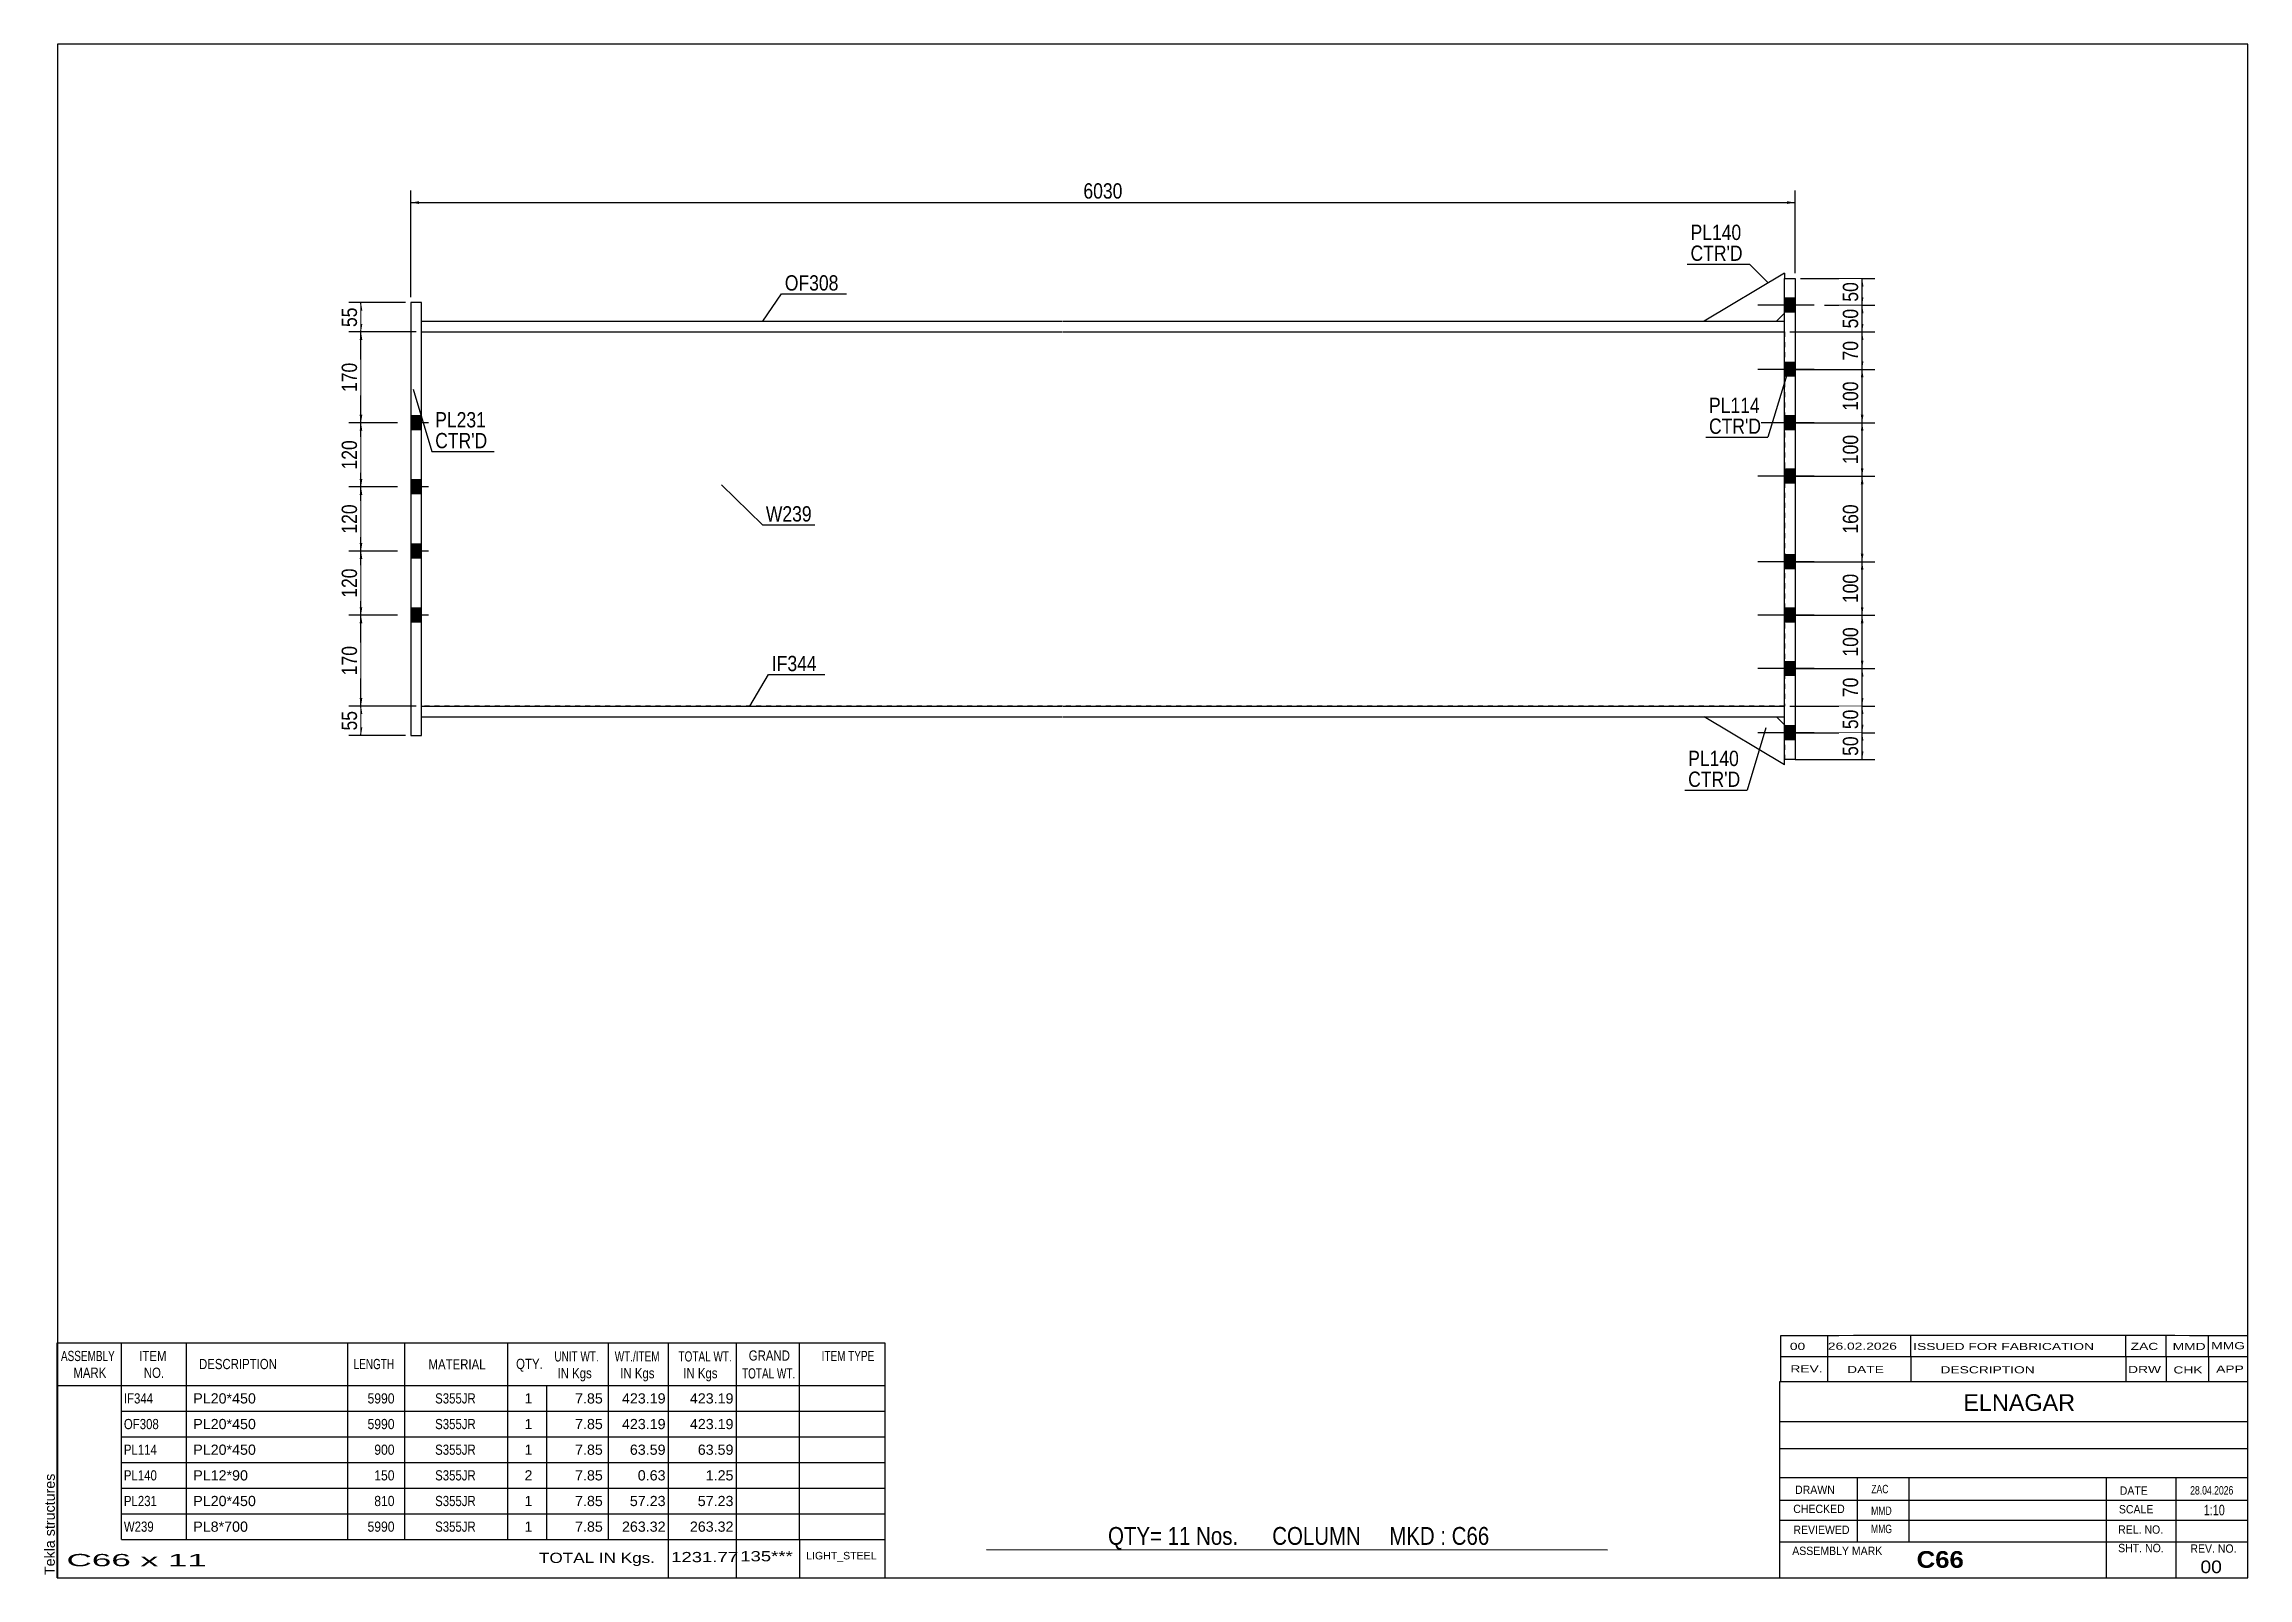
# Model space of a CAD drawing. Header units: millimetres. Extents: x -367 to 46, y -163 to 124.
import ezdxf

# ---------------------------------------------------------------- set-up
doc = ezdxf.new("R2010")
doc.units = ezdxf.units.MM
doc.linetypes.add('DXK_LINE_DOT1', pattern=[1.8814, 0.9407, -0.9407])
doc.styles.add('Arial', font='ARIAL.TTF', dxfattribs={"height": 0.2})
doc.styles.add('Arial Bold', font='ARIALBD.TTF', dxfattribs={"height": 0.2})
doc.styles.add('Arial Narrow', font='ARIALN.TTF', dxfattribs={"height": 0.2})

# ---------------------------------------------------------------- blocks, each defined once
blk = doc.blocks.new('Unknown-622254271-1209')
at = {"color": 5, "linetype": 'Continuous'}
for p, q in [((45.86, 123.87), (-364.14, 123.87)), ((-364.14, 123.87), (-364.14, -163.13)), ((45.86, -163.13), (45.86, 123.87)), ((-364.14, -163.13), (45.86, -163.13))]:
    blk.add_line(p, q, dxfattribs=at)
at = {"color": 174, "linetype": 'Continuous', "style": 'Arial'}
blk.add_text('Tekla structures', height=1.9102, rotation=90, dxfattribs=at).set_placement((-364.64, -162.63))
blk = doc.blocks.new('Part-622254271-1255 - 1230')
at = {"color": 2, "linetype": 'Continuous'}
for p, q in [((-296, 70), (-296, 72)), ((-296, 72), (-176, 72)), ((-175.9, 72), (-40.9, 72)), ((-40.9, 70), (-40.9, 72)), ((-296, 70), (-176, 70)), ((-175.9, 70), (-40.9, 70))]:
    blk.add_line(p, q, dxfattribs=at)
blk = doc.blocks.new('Part-622254271-1321 - 1230')
at = {"color": 2, "linetype": 'Continuous'}
for p, q in [((-40.9, 81), (-55.9, 72)), ((-40.9, 81), (-40.9, 80)), ((-42.4, 72), (-40.9, 73.5))]:
    blk.add_line(p, q, dxfattribs=at)
at = {"color": 7, "linetype": 'DXK_LINE_DOT1'}
for p, q in [((-40.9, 73.5), (-40.9, 80)), ((-55.9, 72), (-42.4, 72))]:
    blk.add_line(p, q, dxfattribs=at)
blk = doc.blocks.new('Part-622254271-1277 - 1230')
at = {"color": 2, "linetype": 'Continuous'}
for p, q in [((-296, -2), (-296, 0)), ((-296, 0), (-176, 0)), ((-175.9, 0), (-40.9, 0)), ((-40.9, -2), (-40.9, 0)), ((-296, -2), (-176, -2)), ((-175.9, -2), (-40.9, -2))]:
    blk.add_line(p, q, dxfattribs=at)
blk = doc.blocks.new('Part-622254271-1299 - 1230')
at = {"color": 2, "linetype": 'Continuous'}
for p, q in [((-40.9, 80), (-38.9, 80)), ((-40.9, -10), (-40.9, 80)), ((-38.9, 80), (-38.9, -10)), ((-38.9, -10), (-40.9, -10))]:
    blk.add_line(p, q, dxfattribs=at)
blk = doc.blocks.new('Part-622254271-1326 - 1230')
at = {"color": 2, "linetype": 'Continuous'}
for p, q in [((-40.9, -11), (-55.9, -2)), ((-42.4, -2), (-40.9, -3.5)), ((-40.9, -11), (-40.9, -10))]:
    blk.add_line(p, q, dxfattribs=at)
at = {"color": 7, "linetype": 'DXK_LINE_DOT1'}
for p, q in [((-55.9, -2), (-42.4, -2)), ((-40.9, -3.5), (-40.9, -10))]:
    blk.add_line(p, q, dxfattribs=at)
blk = doc.blocks.new('Part-622254271-1348 - 1230')
at = {"color": 2, "linetype": 'Continuous'}
for p, q in [((-296, 75.5), (-298, 75.5)), ((-298, 75.5), (-298, -5.5)), ((-296, -5.5), (-296, 75.5)), ((-298, -5.5), (-296, -5.5))]:
    blk.add_line(p, q, dxfattribs=at)
blk = doc.blocks.new('Part-622254271-1364 - 1230')
at = {"color": 7, "linetype": 'DXK_LINE_DOT1'}
for p, q in [((-296, 70), (-176, 70)), ((-296, 0), (-296, 70)), ((-175.9, 70), (-40.9, 70)), ((-40.9, 70), (-40.9, 0)), ((-176, 0), (-296, 0)), ((-40.9, 0), (-175.9, 0))]:
    blk.add_line(p, q, dxfattribs=at)
blk = doc.blocks.new('Bolt-622254271-1365 - 1230')
at = {"linetype": 'Continuous'}
for points in [[(-40.9, 76.3), (-40.9, 73.7), (-38.9, 73.7), (-38.9, 76.3)], [(-40.9, 76.3), (-40.9, 73.7), (-38.9, 73.7), (-38.9, 76.3)], [(-40.9, 64.3), (-40.9, 61.7), (-38.9, 61.7), (-38.9, 64.3)], [(-40.9, 64.3), (-40.9, 61.7), (-38.9, 61.7), (-38.9, 64.3)], [(-40.9, 54.3), (-40.9, 51.7), (-38.9, 51.7), (-38.9, 54.3)], [(-40.9, 54.3), (-40.9, 51.7), (-38.9, 51.7), (-38.9, 54.3)], [(-40.9, 44.3), (-40.9, 41.7), (-38.9, 41.7), (-38.9, 44.3)], [(-40.9, 44.3), (-40.9, 41.7), (-38.9, 41.7), (-38.9, 44.3)], [(-40.9, 28.3), (-40.9, 25.7), (-38.9, 25.7), (-38.9, 28.3)], [(-40.9, 28.3), (-40.9, 25.7), (-38.9, 25.7), (-38.9, 28.3)], [(-40.9, 18.3), (-40.9, 15.7), (-38.9, 15.7), (-38.9, 18.3)], [(-40.9, 18.3), (-40.9, 15.7), (-38.9, 15.7), (-38.9, 18.3)], [(-40.9, 8.3), (-40.9, 5.7), (-38.9, 5.7), (-38.9, 8.3)], [(-40.9, 8.3), (-40.9, 5.7), (-38.9, 5.7), (-38.9, 8.3)], [(-40.9, -3.7), (-40.9, -6.3), (-38.9, -6.3), (-38.9, -3.7)], [(-40.9, -3.7), (-40.9, -6.3), (-38.9, -6.3), (-38.9, -3.7)]]:
    blk.add_hatch(color=3, dxfattribs=at).paths.add_polyline_path(points)
at = {"color": 3, "linetype": 'Continuous'}
for p, q in [((-35.31, 75), (-45.9, 75)), ((-35.31, 75), (-45.9, 75)), ((-38.9, 76.3), (-40.9, 76.3)), ((-38.9, 76.3), (-40.9, 76.3)), ((-38.9, 73.7), (-40.9, 73.7)), ((-38.9, 73.7), (-40.9, 73.7)), ((-35.31, 63), (-45.9, 63)), ((-35.31, 63), (-45.9, 63)), ((-38.9, 64.3), (-40.9, 64.3)), ((-38.9, 64.3), (-40.9, 64.3)), ((-38.9, 61.7), (-40.9, 61.7)), ((-38.9, 61.7), (-40.9, 61.7)), ((-38.9, 54.3), (-40.9, 54.3)), ((-38.9, 54.3), (-40.9, 54.3)), ((-35.31, 53), (-45.9, 53)), ((-35.31, 53), (-45.9, 53)), ((-38.9, 51.7), (-40.9, 51.7)), ((-38.9, 51.7), (-40.9, 51.7)), ((-35.31, 43), (-45.9, 43)), ((-35.31, 43), (-45.9, 43)), ((-38.9, 44.3), (-40.9, 44.3)), ((-38.9, 44.3), (-40.9, 44.3)), ((-38.9, 41.7), (-40.9, 41.7)), ((-38.9, 41.7), (-40.9, 41.7)), ((-35.31, 27), (-45.9, 27)), ((-35.31, 27), (-45.9, 27)), ((-38.9, 28.3), (-40.9, 28.3)), ((-38.9, 28.3), (-40.9, 28.3)), ((-38.9, 25.7), (-40.9, 25.7)), ((-38.9, 25.7), (-40.9, 25.7)), ((-35.31, 17), (-45.9, 17)), ((-35.31, 17), (-45.9, 17)), ((-38.9, 18.3), (-40.9, 18.3)), ((-38.9, 18.3), (-40.9, 18.3)), ((-38.9, 15.7), (-40.9, 15.7)), ((-38.9, 15.7), (-40.9, 15.7)), ((-38.9, 8.3), (-40.9, 8.3)), ((-38.9, 8.3), (-40.9, 8.3)), ((-35.31, 7), (-45.9, 7)), ((-35.31, 7), (-45.9, 7)), ((-38.9, 5.7), (-40.9, 5.7)), ((-38.9, 5.7), (-40.9, 5.7)), ((-38.9, -3.7), (-40.9, -3.7)), ((-38.9, -3.7), (-40.9, -3.7)), ((-35.31, -5), (-45.9, -5)), ((-35.31, -5), (-45.9, -5)), ((-38.9, -6.3), (-40.9, -6.3)), ((-38.9, -6.3), (-40.9, -6.3))]:
    blk.add_line(p, q, dxfattribs=at)
blk = doc.blocks.new('Bolt-622254271-1366 - 1230')
at = {"linetype": 'Continuous'}
for points in [[(-298, 54.3), (-298, 51.7), (-296, 51.7), (-296, 54.3)], [(-298, 54.3), (-298, 51.7), (-296, 51.7), (-296, 54.3)], [(-298, 42.3), (-298, 39.7), (-296, 39.7), (-296, 42.3)], [(-298, 42.3), (-298, 39.7), (-296, 39.7), (-296, 42.3)], [(-298, 30.3), (-298, 27.7), (-296, 27.7), (-296, 30.3)], [(-298, 30.3), (-298, 27.7), (-296, 27.7), (-296, 30.3)], [(-298, 18.3), (-298, 15.7), (-296, 15.7), (-296, 18.3)], [(-298, 18.3), (-298, 15.7), (-296, 15.7), (-296, 18.3)]]:
    blk.add_hatch(color=3, dxfattribs=at).paths.add_polyline_path(points)
at = {"color": 3, "linetype": 'Continuous'}
for p, q in [((-296, 54.3), (-298, 54.3)), ((-296, 54.3), (-298, 54.3)), ((-294.7, 53), (-298, 53)), ((-294.7, 53), (-298, 53)), ((-296, 51.7), (-298, 51.7)), ((-296, 51.7), (-298, 51.7)), ((-296, 42.3), (-298, 42.3)), ((-296, 42.3), (-298, 42.3)), ((-294.7, 41), (-298, 41)), ((-294.7, 41), (-298, 41)), ((-296, 39.7), (-298, 39.7)), ((-296, 39.7), (-298, 39.7)), ((-296, 30.3), (-298, 30.3)), ((-296, 30.3), (-298, 30.3)), ((-294.7, 29), (-298, 29)), ((-294.7, 29), (-298, 29)), ((-296, 27.7), (-298, 27.7)), ((-296, 27.7), (-298, 27.7)), ((-296, 18.3), (-298, 18.3)), ((-296, 18.3), (-298, 18.3)), ((-294.7, 17), (-298, 17)), ((-294.7, 17), (-298, 17)), ((-296, 15.7), (-298, 15.7)), ((-296, 15.7), (-298, 15.7))]:
    blk.add_line(p, q, dxfattribs=at)
blk = doc.blocks.new('StraightDimension-622254271-1424 - 1230')
at = {"linetype": 'Continuous'}
for points in [[(-307.58, -1.5), (-307.33, 0), (-307.08, -1.5)], [(-307.08, -4), (-307.33, -5.5), (-307.58, -4)]]:
    blk.add_hatch(color=7, dxfattribs=at).paths.add_polyline_path(points)
at = {"color": 7, "linetype": 'Continuous'}
for p, q in [((-297, 0), (-309.58, 0)), ((-307.33, -5.5), (-307.33, 0)), ((-299, -5.5), (-309.58, -5.5))]:
    blk.add_line(p, q, dxfattribs=at)
at = {"color": 0}
blk.add_wipeout([(-307.48, -0.32), (-311.68, -0.32), (-311.68, -5.18), (-307.48, -5.18)], dxfattribs=at)
at = {"color": 3, "style": 'Arial Narrow'}
blk.add_text('55', height=2.863, rotation=90.0002, dxfattribs=at).set_placement((-308.08, -4.58))
blk = doc.blocks.new('StraightDimension-622254271-2281 - 1230')
at = {"linetype": 'Continuous'}
for points in [[(-26.6, 5.5), (-26.35, 7), (-26.1, 5.5)], [(-26.1, 1.5), (-26.35, 0), (-26.6, 1.5)]]:
    blk.add_hatch(color=7, dxfattribs=at).paths.add_polyline_path(points)
at = {"color": 7, "linetype": 'Continuous'}
for p, q in [((-39.9, 7), (-23.95, 7)), ((-26.35, 0), (-26.35, 7)), ((-39.9, 0), (-23.95, 0))]:
    blk.add_line(p, q, dxfattribs=at)
at = {"color": 0}
blk.add_wipeout([(-26.5, 5.93), (-30.7, 5.93), (-30.7, 1.07), (-26.5, 1.07)], dxfattribs=at)
at = {"color": 3, "style": 'Arial Narrow'}
blk.add_text('70', height=2.863, rotation=90.0002, dxfattribs=at).set_placement((-27.1, 1.67))
blk = doc.blocks.new('StraightDimension-622254271-1375 - 1230')
at = {"linetype": 'Continuous'}
for points in [[(-296.5, 93.96), (-298, 94.21), (-296.5, 94.46)], [(-40.4, 94.46), (-38.9, 94.21), (-40.4, 93.96)]]:
    blk.add_hatch(color=7, dxfattribs=at).paths.add_polyline_path(points)
at = {"color": 7, "linetype": 'Continuous'}
for p, q in [((-298, 76.5), (-298, 96.46)), ((-38.9, 81), (-38.9, 96.46)), ((-298, 94.21), (-38.9, 94.21))]:
    blk.add_line(p, q, dxfattribs=at)
at = {"color": 0}
blk.add_wipeout([(-164.19, 94.36), (-164.19, 98.56), (-172.71, 98.56), (-172.71, 94.36)], dxfattribs=at)
at = {"color": 3, "style": 'Arial Narrow'}
blk.add_text('6030', height=2.863, dxfattribs=at).set_placement((-172.11, 94.96))
blk = doc.blocks.new('StraightDimension-622254271-1395 - 1230')
at = {"linetype": 'Continuous'}
for points in [[(-307.58, 74), (-307.33, 75.5), (-307.08, 74)], [(-307.08, 71.5), (-307.33, 70), (-307.58, 71.5)]]:
    blk.add_hatch(color=7, dxfattribs=at).paths.add_polyline_path(points)
at = {"color": 7, "linetype": 'Continuous'}
for p, q in [((-299, 75.5), (-309.58, 75.5)), ((-307.33, 70), (-307.33, 75.5)), ((-297, 70), (-309.58, 70))]:
    blk.add_line(p, q, dxfattribs=at)
at = {"color": 0}
blk.add_wipeout([(-307.48, 75.18), (-311.68, 75.18), (-311.68, 70.32), (-307.48, 70.32)], dxfattribs=at)
at = {"color": 3, "style": 'Arial Narrow'}
blk.add_text('55', height=2.863, rotation=90.0002, dxfattribs=at).set_placement((-308.08, 70.92))
blk = doc.blocks.new('StraightDimension-622254271-1403 - 1230')
at = {"linetype": 'Continuous'}
for points in [[(-307.58, 68.5), (-307.33, 70), (-307.08, 68.5)], [(-307.08, 54.5), (-307.33, 53), (-307.58, 54.5)]]:
    blk.add_hatch(color=7, dxfattribs=at).paths.add_polyline_path(points)
at = {"color": 7, "linetype": 'Continuous'}
for p, q in [((-297, 70), (-309.58, 70)), ((-307.33, 53), (-307.33, 70)), ((-300.5, 53), (-309.58, 53))]:
    blk.add_line(p, q, dxfattribs=at)
at = {"color": 0}
blk.add_wipeout([(-307.48, 64.84), (-311.68, 64.84), (-311.68, 58.16), (-307.48, 58.16)], dxfattribs=at)
at = {"color": 3, "style": 'Arial Narrow'}
blk.add_text('170', height=2.863, rotation=90.0002, dxfattribs=at).set_placement((-308.08, 58.76))
blk = doc.blocks.new('StraightDimension-622254271-1417 - 1230')
at = {"linetype": 'Continuous'}
for points in [[(-307.58, 15.5), (-307.33, 17), (-307.08, 15.5)], [(-307.08, 1.5), (-307.33, 0), (-307.58, 1.5)]]:
    blk.add_hatch(color=7, dxfattribs=at).paths.add_polyline_path(points)
at = {"color": 7, "linetype": 'Continuous'}
for p, q in [((-300.5, 17), (-309.58, 17)), ((-307.33, 0), (-307.33, 17)), ((-297, 0), (-309.58, 0))]:
    blk.add_line(p, q, dxfattribs=at)
at = {"color": 0}
blk.add_wipeout([(-307.48, 11.84), (-311.68, 11.84), (-311.68, 5.16), (-307.48, 5.16)], dxfattribs=at)
at = {"color": 3, "style": 'Arial Narrow'}
blk.add_text('170', height=2.863, rotation=90.0002, dxfattribs=at).set_placement((-308.08, 5.76))
blk = doc.blocks.new('StraightDimension-622254271-1580 - 1230')
at = {"linetype": 'Continuous'}
for points in [[(-307.58, 27.5), (-307.33, 29), (-307.08, 27.5)], [(-307.08, 18.5), (-307.33, 17), (-307.58, 18.5)]]:
    blk.add_hatch(color=7, dxfattribs=at).paths.add_polyline_path(points)
at = {"color": 7, "linetype": 'Continuous'}
for p, q in [((-300.5, 29), (-309.58, 29)), ((-307.33, 17), (-307.33, 29)), ((-300.5, 17), (-309.58, 17))]:
    blk.add_line(p, q, dxfattribs=at)
at = {"color": 0}
blk.add_wipeout([(-307.48, 26.34), (-311.68, 26.34), (-311.68, 19.66), (-307.48, 19.66)], dxfattribs=at)
at = {"color": 3, "style": 'Arial Narrow'}
blk.add_text('120', height=2.863, rotation=90.0002, dxfattribs=at).set_placement((-308.08, 20.26))
blk = doc.blocks.new('StraightDimension-622254271-1582 - 1230')
at = {"linetype": 'Continuous'}
for points in [[(-307.58, 39.5), (-307.33, 41), (-307.08, 39.5)], [(-307.08, 30.5), (-307.33, 29), (-307.58, 30.5)]]:
    blk.add_hatch(color=7, dxfattribs=at).paths.add_polyline_path(points)
at = {"color": 7, "linetype": 'Continuous'}
for p, q in [((-300.5, 41), (-309.58, 41)), ((-307.33, 29), (-307.33, 41)), ((-300.5, 29), (-309.58, 29))]:
    blk.add_line(p, q, dxfattribs=at)
at = {"color": 0}
blk.add_wipeout([(-307.48, 38.34), (-311.68, 38.34), (-311.68, 31.66), (-307.48, 31.66)], dxfattribs=at)
at = {"color": 3, "style": 'Arial Narrow'}
blk.add_text('120', height=2.863, rotation=90.0002, dxfattribs=at).set_placement((-308.08, 32.26))
blk = doc.blocks.new('StraightDimension-622254271-1584 - 1230')
at = {"linetype": 'Continuous'}
for points in [[(-307.58, 51.5), (-307.33, 53), (-307.08, 51.5)], [(-307.08, 42.5), (-307.33, 41), (-307.58, 42.5)]]:
    blk.add_hatch(color=7, dxfattribs=at).paths.add_polyline_path(points)
at = {"color": 7, "linetype": 'Continuous'}
for p, q in [((-300.5, 53), (-309.58, 53)), ((-307.33, 41), (-307.33, 53)), ((-300.5, 41), (-309.58, 41))]:
    blk.add_line(p, q, dxfattribs=at)
at = {"color": 0}
blk.add_wipeout([(-307.48, 50.34), (-311.68, 50.34), (-311.68, 43.66), (-307.48, 43.66)], dxfattribs=at)
at = {"color": 3, "style": 'Arial Narrow'}
blk.add_text('120', height=2.863, rotation=90.0002, dxfattribs=at).set_placement((-308.08, 44.26))
blk = doc.blocks.new('StraightDimension-622254271-2273 - 1230')
at = {"linetype": 'Continuous'}
for points in [[(-26.6, 78.5), (-26.35, 80), (-26.1, 78.5)], [(-26.1, 76.5), (-26.35, 75), (-26.6, 76.5)]]:
    blk.add_hatch(color=7, dxfattribs=at).paths.add_polyline_path(points)
at = {"color": 7, "linetype": 'Continuous'}
for p, q in [((-37.9, 80), (-23.95, 80)), ((-26.35, 75), (-26.35, 80)), ((-33.4, 75), (-23.95, 75))]:
    blk.add_line(p, q, dxfattribs=at)
at = {"color": 0}
blk.add_wipeout([(-26.5, 79.93), (-30.7, 79.93), (-30.7, 75.07), (-26.5, 75.07)], dxfattribs=at)
at = {"color": 3, "style": 'Arial Narrow'}
blk.add_text('50', height=2.863, rotation=90.0002, dxfattribs=at).set_placement((-27.1, 75.67))
blk = doc.blocks.new('StraightDimension-622254271-2274 - 1230')
at = {"linetype": 'Continuous'}
for points in [[(-26.6, 73.5), (-26.35, 75), (-26.1, 73.5)], [(-26.1, 71.5), (-26.35, 70), (-26.6, 71.5)]]:
    blk.add_hatch(color=7, dxfattribs=at).paths.add_polyline_path(points)
at = {"color": 7, "linetype": 'Continuous'}
for p, q in [((-33.4, 75), (-23.95, 75)), ((-26.35, 70), (-26.35, 75)), ((-39.9, 70), (-23.95, 70))]:
    blk.add_line(p, q, dxfattribs=at)
at = {"color": 0}
blk.add_wipeout([(-26.5, 74.93), (-30.7, 74.93), (-30.7, 70.07), (-26.5, 70.07)], dxfattribs=at)
at = {"color": 3, "style": 'Arial Narrow'}
blk.add_text('50', height=2.863, rotation=90.0002, dxfattribs=at).set_placement((-27.1, 70.67))
blk = doc.blocks.new('StraightDimension-622254271-2275 - 1230')
at = {"linetype": 'Continuous'}
for points in [[(-26.6, 68.5), (-26.35, 70), (-26.1, 68.5)], [(-26.1, 64.5), (-26.35, 63), (-26.6, 64.5)]]:
    blk.add_hatch(color=7, dxfattribs=at).paths.add_polyline_path(points)
at = {"color": 7, "linetype": 'Continuous'}
for p, q in [((-39.9, 70), (-23.95, 70)), ((-26.35, 63), (-26.35, 70)), ((-39.9, 63), (-23.95, 63))]:
    blk.add_line(p, q, dxfattribs=at)
at = {"color": 0}
blk.add_wipeout([(-26.5, 68.93), (-30.7, 68.93), (-30.7, 64.07), (-26.5, 64.07)], dxfattribs=at)
at = {"color": 3, "style": 'Arial Narrow'}
blk.add_text('70', height=2.863, rotation=90.0002, dxfattribs=at).set_placement((-27.1, 64.67))
blk = doc.blocks.new('StraightDimension-622254271-2276 - 1230')
at = {"linetype": 'Continuous'}
for points in [[(-26.6, 61.5), (-26.35, 63), (-26.1, 61.5)], [(-26.1, 54.5), (-26.35, 53), (-26.6, 54.5)]]:
    blk.add_hatch(color=7, dxfattribs=at).paths.add_polyline_path(points)
at = {"color": 7, "linetype": 'Continuous'}
for p, q in [((-39.9, 63), (-23.95, 63)), ((-26.35, 53), (-26.35, 63)), ((-39.9, 53), (-23.95, 53))]:
    blk.add_line(p, q, dxfattribs=at)
at = {"color": 0}
blk.add_wipeout([(-26.5, 61.34), (-30.7, 61.34), (-30.7, 54.66), (-26.5, 54.66)], dxfattribs=at)
at = {"color": 3, "style": 'Arial Narrow'}
blk.add_text('100', height=2.863, rotation=90.0002, dxfattribs=at).set_placement((-27.1, 55.26))
blk = doc.blocks.new('StraightDimension-622254271-2277 - 1230')
at = {"linetype": 'Continuous'}
for points in [[(-26.6, 51.5), (-26.35, 53), (-26.1, 51.5)], [(-26.1, 44.5), (-26.35, 43), (-26.6, 44.5)]]:
    blk.add_hatch(color=7, dxfattribs=at).paths.add_polyline_path(points)
at = {"color": 7, "linetype": 'Continuous'}
for p, q in [((-39.9, 53), (-23.95, 53)), ((-26.35, 43), (-26.35, 53)), ((-39.9, 43), (-23.95, 43))]:
    blk.add_line(p, q, dxfattribs=at)
at = {"color": 0}
blk.add_wipeout([(-26.5, 51.34), (-30.7, 51.34), (-30.7, 44.66), (-26.5, 44.66)], dxfattribs=at)
at = {"color": 3, "style": 'Arial Narrow'}
blk.add_text('100', height=2.863, rotation=90.0002, dxfattribs=at).set_placement((-27.1, 45.26))
blk = doc.blocks.new('StraightDimension-622254271-2278 - 1230')
at = {"linetype": 'Continuous'}
for points in [[(-26.6, 41.5), (-26.35, 43), (-26.1, 41.5)], [(-26.1, 28.5), (-26.35, 27), (-26.6, 28.5)]]:
    blk.add_hatch(color=7, dxfattribs=at).paths.add_polyline_path(points)
at = {"color": 7, "linetype": 'Continuous'}
for p, q in [((-39.9, 43), (-23.95, 43)), ((-26.35, 27), (-26.35, 43)), ((-39.61, 27), (-23.95, 27))]:
    blk.add_line(p, q, dxfattribs=at)
at = {"color": 0}
blk.add_wipeout([(-26.5, 38.34), (-30.7, 38.34), (-30.7, 31.66), (-26.5, 31.66)], dxfattribs=at)
at = {"color": 3, "style": 'Arial Narrow'}
blk.add_text('160', height=2.863, rotation=90.0002, dxfattribs=at).set_placement((-27.1, 32.26))
blk = doc.blocks.new('StraightDimension-622254271-2279 - 1230')
at = {"linetype": 'Continuous'}
for points in [[(-26.6, 25.5), (-26.35, 27), (-26.1, 25.5)], [(-26.1, 18.5), (-26.35, 17), (-26.6, 18.5)]]:
    blk.add_hatch(color=7, dxfattribs=at).paths.add_polyline_path(points)
at = {"color": 7, "linetype": 'Continuous'}
for p, q in [((-39.61, 27), (-23.95, 27)), ((-26.35, 17), (-26.35, 27)), ((-39.9, 17), (-23.95, 17))]:
    blk.add_line(p, q, dxfattribs=at)
at = {"color": 0}
blk.add_wipeout([(-26.5, 25.34), (-30.7, 25.34), (-30.7, 18.66), (-26.5, 18.66)], dxfattribs=at)
at = {"color": 3, "style": 'Arial Narrow'}
blk.add_text('100', height=2.863, rotation=90.0002, dxfattribs=at).set_placement((-27.1, 19.26))
blk = doc.blocks.new('StraightDimension-622254271-2280 - 1230')
at = {"linetype": 'Continuous'}
for points in [[(-26.6, 15.5), (-26.35, 17), (-26.1, 15.5)], [(-26.1, 8.5), (-26.35, 7), (-26.6, 8.5)]]:
    blk.add_hatch(color=7, dxfattribs=at).paths.add_polyline_path(points)
at = {"color": 7, "linetype": 'Continuous'}
for p, q in [((-39.9, 17), (-23.95, 17)), ((-26.35, 7), (-26.35, 17)), ((-39.9, 7), (-23.95, 7))]:
    blk.add_line(p, q, dxfattribs=at)
at = {"color": 0}
blk.add_wipeout([(-26.5, 15.34), (-30.7, 15.34), (-30.7, 8.66), (-26.5, 8.66)], dxfattribs=at)
at = {"color": 3, "style": 'Arial Narrow'}
blk.add_text('100', height=2.863, rotation=90.0002, dxfattribs=at).set_placement((-27.1, 9.26))
blk = doc.blocks.new('StraightDimension-622254271-2282 - 1230')
at = {"linetype": 'Continuous'}
for points in [[(-26.6, -1.5), (-26.35, 0), (-26.1, -1.5)], [(-26.1, -3.5), (-26.35, -5), (-26.6, -3.5)]]:
    blk.add_hatch(color=7, dxfattribs=at).paths.add_polyline_path(points)
at = {"color": 7, "linetype": 'Continuous'}
for p, q in [((-39.9, 0), (-23.95, 0)), ((-26.35, -5), (-26.35, 0)), ((-39.9, -5), (-23.95, -5))]:
    blk.add_line(p, q, dxfattribs=at)
at = {"color": 0}
blk.add_wipeout([(-26.5, -0.07), (-30.7, -0.07), (-30.7, -4.93), (-26.5, -4.93)], dxfattribs=at)
at = {"color": 3, "style": 'Arial Narrow'}
blk.add_text('50', height=2.863, rotation=90.0002, dxfattribs=at).set_placement((-27.1, -4.33))
blk = doc.blocks.new('StraightDimension-622254271-2283 - 1230')
at = {"linetype": 'Continuous'}
for points in [[(-26.6, -6.5), (-26.35, -5), (-26.1, -6.5)], [(-26.1, -8.5), (-26.35, -10), (-26.6, -8.5)]]:
    blk.add_hatch(color=7, dxfattribs=at).paths.add_polyline_path(points)
at = {"color": 7, "linetype": 'Continuous'}
for p, q in [((-39.9, -5), (-23.95, -5)), ((-26.35, -10), (-26.35, -5)), ((-38.9, -10), (-23.95, -10))]:
    blk.add_line(p, q, dxfattribs=at)
at = {"color": 0}
blk.add_wipeout([(-26.5, -5.07), (-30.7, -5.07), (-30.7, -9.93), (-26.5, -9.93)], dxfattribs=at)
at = {"color": 3, "style": 'Arial Narrow'}
blk.add_text('50', height=2.863, rotation=90.0002, dxfattribs=at).set_placement((-27.1, -9.33))
blk = doc.blocks.new('CBS_BOM-622254271-2743')
at = {"color": 7, "linetype": 'Continuous'}
for p, q in [((-364.17, -127.16), (-364.17, -119.16)), ((-364.17, -119.16), (-209.25, -119.16)), ((-352.17, -127.16), (-352.17, -119.16)), ((-339.98, -127.16), (-339.98, -119.16)), ((-309.81, -127.16), (-309.81, -119.16)), ((-299.14, -127.16), (-299.14, -119.16)), ((-279.82, -127.16), (-279.82, -119.16)), ((-261.02, -127.16), (-261.02, -119.16)), ((-249.8, -127.16), (-249.8, -119.16)), ((-237.02, -127.16), (-237.02, -119.16)), ((-225.27, -127.16), (-225.27, -119.16)), ((-209.25, -119.17), (-209.25, -127.15)), ((-364.17, -127.16), (-209.25, -127.16)), ((-364.17, -131.96), (-364.17, -127.16)), ((-352.17, -131.96), (-352.17, -127.16)), ((-339.98, -131.96), (-339.98, -127.16)), ((-309.81, -131.96), (-309.81, -127.16)), ((-299.14, -131.96), (-299.14, -127.16)), ((-279.82, -131.96), (-279.82, -127.16)), ((-272.55, -131.96), (-272.55, -127.16)), ((-261.02, -131.96), (-261.02, -127.16)), ((-249.8, -131.96), (-249.8, -127.16)), ((-237.02, -131.96), (-237.02, -127.16)), ((-225.25, -131.96), (-225.25, -127.16)), ((-209.25, -127.16), (-209.25, -131.96)), ((-364.17, -136.76), (-364.17, -131.96)), ((-352.17, -131.96), (-209.25, -131.96)), ((-352.17, -136.76), (-352.17, -131.96)), ((-339.98, -136.76), (-339.98, -131.96)), ((-309.81, -136.76), (-309.81, -131.96)), ((-299.14, -136.76), (-299.14, -131.96)), ((-279.82, -136.76), (-279.82, -131.96)), ((-272.55, -136.76), (-272.55, -131.96)), ((-261.02, -136.76), (-261.02, -131.96)), ((-249.8, -136.76), (-249.8, -131.96)), ((-237.02, -136.76), (-237.02, -131.96)), ((-225.25, -136.76), (-225.25, -131.96)), ((-209.25, -131.96), (-209.25, -136.76)), ((-364.17, -141.56), (-364.17, -136.76)), ((-352.17, -136.76), (-209.25, -136.76)), ((-352.17, -141.56), (-352.17, -136.76)), ((-339.98, -141.56), (-339.98, -136.76)), ((-309.81, -141.56), (-309.81, -136.76)), ((-299.14, -141.56), (-299.14, -136.76)), ((-279.82, -141.56), (-279.82, -136.76)), ((-272.55, -141.56), (-272.55, -136.76)), ((-261.02, -141.56), (-261.02, -136.76)), ((-249.8, -141.56), (-249.8, -136.76)), ((-237.02, -141.56), (-237.02, -136.76)), ((-225.25, -141.56), (-225.25, -136.76)), ((-209.25, -136.76), (-209.25, -141.56)), ((-364.17, -146.36), (-364.17, -141.56)), ((-352.17, -141.56), (-209.25, -141.56)), ((-352.17, -146.36), (-352.17, -141.56)), ((-339.98, -146.36), (-339.98, -141.56)), ((-309.81, -146.36), (-309.81, -141.56)), ((-299.14, -146.36), (-299.14, -141.56)), ((-279.82, -146.36), (-279.82, -141.56)), ((-272.55, -146.36), (-272.55, -141.56)), ((-261.02, -146.36), (-261.02, -141.56)), ((-249.8, -146.36), (-249.8, -141.56)), ((-237.02, -146.36), (-237.02, -141.56)), ((-225.25, -146.36), (-225.25, -141.56)), ((-209.25, -141.56), (-209.25, -146.36)), ((-364.17, -151.16), (-364.17, -146.36)), ((-352.17, -146.36), (-209.25, -146.36)), ((-352.17, -151.16), (-352.17, -146.36)), ((-339.98, -151.16), (-339.98, -146.36)), ((-309.81, -151.16), (-309.81, -146.36)), ((-299.14, -151.16), (-299.14, -146.36)), ((-279.82, -151.16), (-279.82, -146.36)), ((-272.55, -151.16), (-272.55, -146.36)), ((-261.02, -151.16), (-261.02, -146.36)), ((-249.8, -151.16), (-249.8, -146.36)), ((-237.02, -151.16), (-237.02, -146.36)), ((-225.25, -151.16), (-225.25, -146.36)), ((-209.25, -146.36), (-209.25, -151.16)), ((-364.17, -155.96), (-364.17, -151.16)), ((-352.17, -151.16), (-209.25, -151.16)), ((-352.17, -155.96), (-352.17, -151.16)), ((-339.98, -155.96), (-339.98, -151.16)), ((-309.81, -155.96), (-309.81, -151.16)), ((-299.14, -155.96), (-299.14, -151.16)), ((-279.82, -155.96), (-279.82, -151.16)), ((-272.55, -155.96), (-272.55, -151.16)), ((-261.02, -155.96), (-261.02, -151.16)), ((-249.8, -155.96), (-249.8, -151.16)), ((-237.02, -155.96), (-237.02, -151.16)), ((-225.25, -155.96), (-225.25, -151.16)), ((-209.25, -151.16), (-209.25, -155.96)), ((-364.17, -163.16), (-364.17, -155.98)), ((-352.17, -155.96), (-209.25, -155.96)), ((-249.8, -163.16), (-249.8, -155.98)), ((-237.02, -163.16), (-237.02, -155.98)), ((-225.21, -163.16), (-225.21, -155.98)), ((-209.25, -155.96), (-209.25, -163.16)), ((-364.17, -163.16), (-209.25, -163.16))]:
    blk.add_line(p, q, dxfattribs=at)
at = {"color": 3, "linetype": 'Continuous', "style": 'Arial'}
for s, height, width, p in [('ASSEMBLY', 1.91, 0.7, (-363.49, -122.58)), ('ITEM', 1.91, 0.8, (-348.84, -122.58)), ('DESCRIPTION', 1.9102, 0.8, (-337.65, -124.09)), ('LENGTH', 1.91, 0.7, (-308.71, -124.09)), ('MATERIAL', 1.91, 0.8, (-294.69, -124.14)), ('QTY.', 1.91, 0.8, (-278.3, -124.06)), ('UNIT WT.', 1.91, 0.7, (-271.13, -122.66)), ('WT./ITEM', 1.91, 0.7, (-259.84, -122.66)), ('TOTAL WT.', 1.91, 0.7, (-247.9, -122.66)), ('GRAND', 1.91, 0.8, (-234.75, -122.5)), ('ITEM TYPE', 1.91, 0.7, (-221.11, -122.58)), ('MARK', 1.91, 0.8, (-361.17, -125.72)), ('NO.', 1.91, 0.8, (-347.98, -125.72)), ('IN Kgs', 1.91, 0.8, (-270.55, -125.8)), ('IN Kgs', 1.91, 0.8, (-258.8, -125.8)), ('IN Kgs', 1.91, 0.8, (-247, -125.8)), ('TOTAL WT.', 1.91, 0.7, (-236.01, -125.84))]:
    blk.add_text(s, height=height, dxfattribs=dict(at, width=width)).set_placement(p)
at = {"color": 7, "linetype": 'Continuous', "style": 'Arial'}
for s, width, p in [('IF344', 0.8, (-351.71, -130.52)), ('5990', 0.85, (-306.1, -130.52)), ('S355JR', 0.8, (-293.45, -130.52)), ('OF308', 0.8, (-351.71, -135.32)), ('5990', 0.85, (-306.1, -135.32)), ('S355JR', 0.8, (-293.45, -135.32)), ('PL114', 0.8, (-351.71, -140.12)), ('900', 0.85, (-304.84, -140.12)), ('S355JR', 0.8, (-293.45, -140.12)), ('PL140', 0.8, (-351.71, -144.92)), ('150', 0.85, (-304.84, -144.92)), ('S355JR', 0.8, (-293.45, -144.92)), ('PL231', 0.8, (-351.71, -149.72)), ('810', 0.85, (-304.84, -149.72)), ('S355JR', 0.8, (-293.45, -149.72)), ('W239', 0.8, (-351.71, -154.52)), ('5990', 0.85, (-306.1, -154.52)), ('S355JR', 0.8, (-293.45, -154.52))]:
    blk.add_text(s, height=1.91, dxfattribs=dict(at, width=width)).set_placement(p)
for s, p in [('PL20*450', (-338.73, -130.52)), ('1', (-276.73, -130.52)), ('7.85', (-267.26, -130.52)), ('423.19', (-258.48, -130.52)), ('423.19', (-245.77, -130.52)), ('PL20*450', (-338.73, -135.32)), ('1', (-276.73, -135.32)), ('7.85', (-267.26, -135.32)), ('423.19', (-258.48, -135.32)), ('423.19', (-245.77, -135.32)), ('PL20*450', (-338.73, -140.12)), ('1', (-276.73, -140.12)), ('7.85', (-267.26, -140.12)), ('63.59', (-257, -140.12)), ('63.59', (-244.29, -140.12)), ('PL12*90', (-338.73, -144.92)), ('2', (-276.73, -144.92)), ('7.85', (-267.26, -144.92)), ('0.63', (-255.52, -144.92)), ('1.25', (-242.8, -144.92)), ('PL20*450', (-338.73, -149.72)), ('1', (-276.73, -149.72)), ('7.85', (-267.26, -149.72)), ('57.23', (-257, -149.72)), ('57.23', (-244.29, -149.72)), ('PL8*700', (-338.73, -154.52)), ('1', (-276.73, -154.52)), ('7.85', (-267.26, -154.52)), ('263.32', (-258.48, -154.52)), ('263.32', (-245.77, -154.52))]:
    blk.add_text(s, height=1.91, dxfattribs=at).set_placement(p)
at = {"color": 6, "linetype": 'Continuous', "style": 'Arial'}
for s, height, width, p in [('C66 x 11', 2.292, 2.05, (-362.45, -160.97)), ('TOTAL IN Kgs.', 1.9102, 1.2, (-274.01, -160.36)), ('1231.77', 1.91, 1.3, (-249.28, -160.21)), ('135***', 1.91, 1.3, (-236.35, -160.05))]:
    blk.add_text(s, height=height, dxfattribs=dict(at, width=width)).set_placement(p)
blk.add_text('LIGHT_STEEL', height=1.4135, dxfattribs=at).set_placement((-224, -159.7))
blk = doc.blocks.new('CBS_CALLOFF-622254271-2744')
at = {"color": 7, "linetype": 'Continuous'}
blk.add_line((-190.26, -157.86), (-74.03, -157.88), dxfattribs=at)
at = {"color": 3, "linetype": 'Continuous', "style": 'Arial Narrow'}
blk.add_text('QTY= 11 Nos.      COLUMN     MKD : C66', height=3.3405, dxfattribs=at).set_placement((-167.5, -156.97))
blk = doc.blocks.new('CBS_NAME_BLOG-622254271-2745')
at = {"color": 7, "linetype": 'Continuous'}
for p, q in [((-41.73, -126.38), (45.79, -126.38)), ((-41.73, -163.08), (-41.73, -126.38)), ((-41.73, -133.91), (45.79, -133.91)), ((-41.66, -138.97), (45.86, -138.97)), ((-41.73, -144.34), (45.79, -144.34)), ((-27.21, -156.44), (-27.21, -144.35)), ((-17.52, -156.42), (-17.52, -144.35)), ((19.39, -163.08), (19.39, -144.35)), ((32.45, -163.08), (32.45, -144.34)), ((-41.73, -152.38), (45.79, -152.38)), ((-41.72, -148.64), (45.86, -148.62)), ((-41.73, -156.43), (45.79, -156.43)), ((-41.73, -163.13), (45.86, -163.13))]:
    blk.add_line(p, q, dxfattribs=at)
at = {"color": 3, "linetype": 'Continuous', "style": 'Arial'}
blk.add_text('ELNAGAR', height=3.133, dxfattribs=at).set_placement((-7.41, -131.91))
at = {"color": 3, "linetype": 'Continuous'}
for s, height, style, width, p in [('DRAWN', 1.566, 'Arial', 0.9, (-38.9, -147.45)), ('ZAC', 1.565, 'Arial Narrow', 0.9, (-24.64, -147.31)), ('DATE', 1.566, 'Arial', 0.9, (21.87, -147.61)), ('28.04.2026', 1.565, 'Arial Narrow', 0.9, (35.05, -147.55)), ('CHECKED', 1.566, 'Arial', 0.9, (-39.24, -151.02)), ('MMD', 1.565, 'Arial Narrow', 0.9, (-24.67, -151.37)), ('SCALE', 1.566, 'Arial', 0.9, (21.71, -151.09)), ('1:10', 1.957, 'Arial Narrow', 0.9, (37.6, -151.44)), ('REVIEWED', 1.566, 'Arial', 0.9, (-39.21, -154.94)), ('MMG', 1.565, 'Arial Narrow', 0.9, (-24.7, -154.77)), ('REL. NO.', 1.566, 'Arial', 0.9, (21.57, -154.89)), ('ASSEMBLY MARK', 1.5663, 'Arial', 0.9, (-39.43, -158.87)), ('C66', 3.131, 'Arial Bold', 1.1, (-16.15, -161.27)), ('SHT. NO.', 1.566, 'Arial', 0.9, (21.57, -158.35)), ('REV. NO.', 1.566, 'Arial', 0.9, (35.09, -158.45))]:
    blk.add_text(s, height=height, dxfattribs=dict(at, style=style, width=width)).set_placement(p)
at = {"color": 3, "style": 'Arial', "width": 1.1}
blk.add_text('00', height=2.349, dxfattribs=at).set_placement((36.97, -162.26))
blk = doc.blocks.new('CBS_REVISION-622254271-2746')
at = {"color": 7, "linetype": 'Continuous'}
for p, q in [((-41.65, -117.85), (-41.65, -121.74)), ((-32.84, -117.84), (-32.84, -121.74)), ((-17.25, -121.74), (-17.25, -117.82)), ((23.01, -121.74), (23.02, -117.82)), ((30.57, -121.74), (30.58, -117.83)), ((38.5, -121.74), (38.49, -117.84)), ((-41.65, -121.74), (-41.65, -126.38)), ((-41.65, -121.75), (45.85, -121.75)), ((-32.85, -121.75), (-32.85, -126.38)), ((-17.25, -121.75), (-17.25, -126.31)), ((23, -121.75), (23, -126.38)), ((30.54, -121.75), (30.54, -126.38)), ((38.49, -121.75), (38.49, -126.38)), ((-41.65, -126.38), (45.85, -126.38))]:
    blk.add_line(p, q, dxfattribs=at)
blk.add_arc((2.11, -28091.12), 27973.31, 89.910387, 90.089622, dxfattribs=at)
at = {"color": 7, "style": 'Arial Narrow', "width": 1.7}
for s, height, p in [('00', 1.326, (-39.88, -120.49)), ('26.02.2026', 1.326, (-32.77, -120.45)), ('ISSUED FOR FABRICATION', 1.3257, (-16.79, -120.52)), ('ZAC', 1.326, (23.92, -120.49)), ('MMD', 1.326, (31.77, -120.51))]:
    blk.add_text(s, height=height, dxfattribs=at).set_placement(p)
at = {"color": 7, "linetype": 'Continuous', "style": 'Arial Narrow', "width": 1.7}
for s, height, p in [('MMG', 1.326, (38.99, -120.36)), ('REV.', 1.326, (-39.78, -124.7)), ('DATE', 1.326, (-29.16, -124.82)), ('DESCRIPTION', 1.3257, (-11.68, -124.87)), ('DRW', 1.326, (23.43, -124.81)), ('CHK', 1.326, (31.92, -124.9)), ('APP', 1.326, (39.92, -124.74))]:
    blk.add_text(s, height=height, dxfattribs=at).set_placement(p)
blk = doc.blocks.new('Mark-622254271-1250 - 1230')
at = {"color": 0}
blk.add_wipeout([(-217.95, 77.75), (-217.95, 80.75), (-228, 80.75), (-228, 77.75)], dxfattribs=at)
blk.add_wipeout([(-217.95, 77.75), (-217.95, 80.75), (-228, 80.75), (-228, 77.75)], dxfattribs=at)
at = {"color": 7, "linetype": 'Continuous'}
for p, q in [((-232.13, 72), (-228.6, 77.15)), ((-228.6, 77.15), (-216.45, 77.15))]:
    blk.add_line(p, q, dxfattribs=at)
at = {"color": 3, "style": 'Arial Narrow'}
blk.add_text('OF308', height=2.863, dxfattribs=at).set_placement((-228, 77.75))
blk = doc.blocks.new('Mark-622254271-1273 - 1230')
at = {"color": 0}
blk.add_wipeout([(-222.03, 6.53), (-222.03, 9.53), (-230.43, 9.53), (-230.43, 6.53)], dxfattribs=at)
blk.add_wipeout([(-222.03, 6.53), (-222.03, 9.53), (-230.43, 9.53), (-230.43, 6.53)], dxfattribs=at)
at = {"color": 7, "linetype": 'Continuous'}
for p, q in [((-234.57, 0), (-231.03, 5.93)), ((-231.03, 5.93), (-220.53, 5.93))]:
    blk.add_line(p, q, dxfattribs=at)
at = {"color": 3, "style": 'Arial Narrow'}
blk.add_text('IF344', height=2.863, dxfattribs=at).set_placement((-230.43, 6.53))
blk = doc.blocks.new('Mark-622254271-1295 - 1230')
at = {"color": 0}
blk.add_wipeout([(-45.51, 54.84), (-45.51, 57.84), (-55.01, 57.84), (-55.01, 54.84)], dxfattribs=at)
blk.add_wipeout([(-45.51, 54.84), (-45.51, 57.84), (-55.01, 57.84), (-55.01, 54.84)], dxfattribs=at)
blk.add_wipeout([(-45.25, 50.94), (-45.25, 53.94), (-55.01, 53.94), (-55.01, 50.94)], dxfattribs=at)
blk.add_wipeout([(-45.25, 50.94), (-45.25, 53.94), (-55.01, 53.94), (-55.01, 50.94)], dxfattribs=at)
at = {"color": 7, "linetype": 'Continuous'}
for p in [(-40.47, 61.97), (-55.61, 50.34)]:
    blk.add_line(p, (-44.01, 50.34), dxfattribs=at)
at = {"color": 1, "style": 'Arial Narrow'}
blk.add_text("CTR'D", height=2.863, dxfattribs=at).set_placement((-55.01, 50.94))
at = {"color": 3, "style": 'Arial Narrow'}
blk.add_text('PL114', height=2.863, dxfattribs=at).set_placement((-55.01, 54.84))
blk = doc.blocks.new('Mark-622254271-1317 - 1230')
at = {"color": 0}
blk.add_wipeout([(-48.96, 87.21), (-48.96, 90.21), (-58.47, 90.21), (-58.47, 87.21)], dxfattribs=at)
blk.add_wipeout([(-48.96, 87.21), (-48.96, 90.21), (-58.47, 90.21), (-58.47, 87.21)], dxfattribs=at)
blk.add_wipeout([(-48.71, 83.31), (-48.71, 86.31), (-58.47, 86.31), (-58.47, 83.31)], dxfattribs=at)
blk.add_wipeout([(-48.71, 83.31), (-48.71, 86.31), (-58.47, 86.31), (-58.47, 83.31)], dxfattribs=at)
at = {"color": 7, "linetype": 'Continuous'}
for p in [(-59.07, 82.71), (-43.93, 79.17)]:
    blk.add_line(p, (-47.46, 82.71), dxfattribs=at)
at = {"color": 3, "style": 'Arial Narrow'}
blk.add_text('PL140', height=2.863, dxfattribs=at).set_placement((-58.47, 87.21))
at = {"color": 1, "style": 'Arial Narrow'}
blk.add_text("CTR'D", height=2.863, dxfattribs=at).set_placement((-58.47, 83.31))
blk = doc.blocks.new('Mark-622254271-1322 - 1230')
at = {"color": 0}
blk.add_wipeout([(-49.4, -11.23), (-49.4, -8.23), (-58.91, -8.23), (-58.91, -11.23)], dxfattribs=at)
blk.add_wipeout([(-49.4, -11.23), (-49.4, -8.23), (-58.91, -8.23), (-58.91, -11.23)], dxfattribs=at)
blk.add_wipeout([(-49.15, -15.13), (-49.15, -12.13), (-58.91, -12.13), (-58.91, -15.13)], dxfattribs=at)
blk.add_wipeout([(-49.15, -15.13), (-49.15, -12.13), (-58.91, -12.13), (-58.91, -15.13)], dxfattribs=at)
at = {"color": 7, "linetype": 'Continuous'}
for p in [(-44.37, -4.09), (-59.51, -15.73)]:
    blk.add_line(p, (-47.9, -15.73), dxfattribs=at)
at = {"color": 1, "style": 'Arial Narrow'}
blk.add_text("CTR'D", height=2.863, dxfattribs=at).set_placement((-58.91, -15.13))
at = {"color": 3, "style": 'Arial Narrow'}
blk.add_text('PL140', height=2.863, dxfattribs=at).set_placement((-58.91, -11.23))
blk = doc.blocks.new('Mark-622254271-1344 - 1230')
at = {"color": 0}
blk.add_wipeout([(-283.93, 52.14), (-283.93, 55.14), (-293.44, 55.14), (-293.44, 52.14)], dxfattribs=at)
blk.add_wipeout([(-283.93, 52.14), (-283.93, 55.14), (-293.44, 55.14), (-293.44, 52.14)], dxfattribs=at)
blk.add_wipeout([(-283.68, 48.24), (-283.68, 51.24), (-293.44, 51.24), (-293.44, 48.24)], dxfattribs=at)
blk.add_wipeout([(-283.68, 48.24), (-283.68, 51.24), (-293.44, 51.24), (-293.44, 48.24)], dxfattribs=at)
at = {"color": 7, "linetype": 'Continuous'}
for p, q in [((-297.57, 59.27), (-294.04, 47.64)), ((-294.04, 47.64), (-282.43, 47.64))]:
    blk.add_line(p, q, dxfattribs=at)
at = {"color": 3, "style": 'Arial Narrow'}
blk.add_text('PL231', height=2.863, dxfattribs=at).set_placement((-293.44, 52.14))
at = {"color": 1, "style": 'Arial Narrow'}
blk.add_text("CTR'D", height=2.863, dxfattribs=at).set_placement((-293.44, 48.24))
blk = doc.blocks.new('Mark-622254271-1360 - 1230')
at = {"color": 0}
blk.add_wipeout([(-222.96, 34.53), (-222.96, 37.53), (-231.55, 37.53), (-231.55, 34.53)], dxfattribs=at)
blk.add_wipeout([(-222.96, 34.53), (-222.96, 37.53), (-231.55, 37.53), (-231.55, 34.53)], dxfattribs=at)
at = {"color": 7, "linetype": 'Continuous'}
for p, q in [((-239.85, 41.37), (-232.15, 33.93)), ((-232.15, 33.93), (-222.36, 33.93))]:
    blk.add_line(p, q, dxfattribs=at)
at = {"color": 3, "style": 'Arial Narrow'}
blk.add_text('W239', height=2.863, dxfattribs=at).set_placement((-231.55, 34.53))

msp = doc.modelspace()

# ---------------------------------------------------------------- block references
for name in ['Unknown-622254271-1209', 'Part-622254271-1321 - 1230', 'Part-622254271-1299 - 1230', 'Part-622254271-1348 - 1230', 'Bolt-622254271-1365 - 1230', 'Part-622254271-1255 - 1230', 'Part-622254271-1364 - 1230', 'Bolt-622254271-1366 - 1230', 'Part-622254271-1277 - 1230', 'Part-622254271-1326 - 1230', 'CBS_BOM-622254271-2743', 'CBS_REVISION-622254271-2746', 'CBS_NAME_BLOG-622254271-2745', 'CBS_CALLOFF-622254271-2744']:
    msp.add_blockref(name, (0, 0))

# ---------------------------------------------------------------- next in the draw order: block references
for name in ['StraightDimension-622254271-1375 - 1230', 'Mark-622254271-1360 - 1230', 'Mark-622254271-1273 - 1230', 'StraightDimension-622254271-2281 - 1230', 'StraightDimension-622254271-1424 - 1230', 'Mark-622254271-1322 - 1230']:
    msp.add_blockref(name, (0, 0))

# ---------------------------------------------------------------- next in the draw order: block references
for name in ['Mark-622254271-1317 - 1230', 'Mark-622254271-1250 - 1230', 'StraightDimension-622254271-2273 - 1230', 'StraightDimension-622254271-1395 - 1230', 'StraightDimension-622254271-1417 - 1230', 'StraightDimension-622254271-2282 - 1230']:
    msp.add_blockref(name, (0, 0))

# ---------------------------------------------------------------- next in the draw order: block references
for name in ['StraightDimension-622254271-2274 - 1230', 'StraightDimension-622254271-1403 - 1230', 'StraightDimension-622254271-1580 - 1230', 'StraightDimension-622254271-2283 - 1230']:
    msp.add_blockref(name, (0, 0))

# ---------------------------------------------------------------- next in the draw order: block references
for name in ['StraightDimension-622254271-2275 - 1230', 'Mark-622254271-1344 - 1230', 'StraightDimension-622254271-1582 - 1230']:
    msp.add_blockref(name, (0, 0))

# ---------------------------------------------------------------- next in the draw order: block references
for name in ['StraightDimension-622254271-2276 - 1230', 'StraightDimension-622254271-1584 - 1230']:
    msp.add_blockref(name, (0, 0))

# ---------------------------------------------------------------- next in the draw order: block references
msp.add_blockref('StraightDimension-622254271-2277 - 1230', (0, 0))

# ---------------------------------------------------------------- next in the draw order: block references
for name in ['Mark-622254271-1295 - 1230', 'StraightDimension-622254271-2278 - 1230']:
    msp.add_blockref(name, (0, 0))

# ---------------------------------------------------------------- next in the draw order: block references
msp.add_blockref('StraightDimension-622254271-2279 - 1230', (0, 0))

# ---------------------------------------------------------------- next in the draw order: block references
msp.add_blockref('StraightDimension-622254271-2280 - 1230', (0, 0))

doc.saveas('drawing.dxf')
